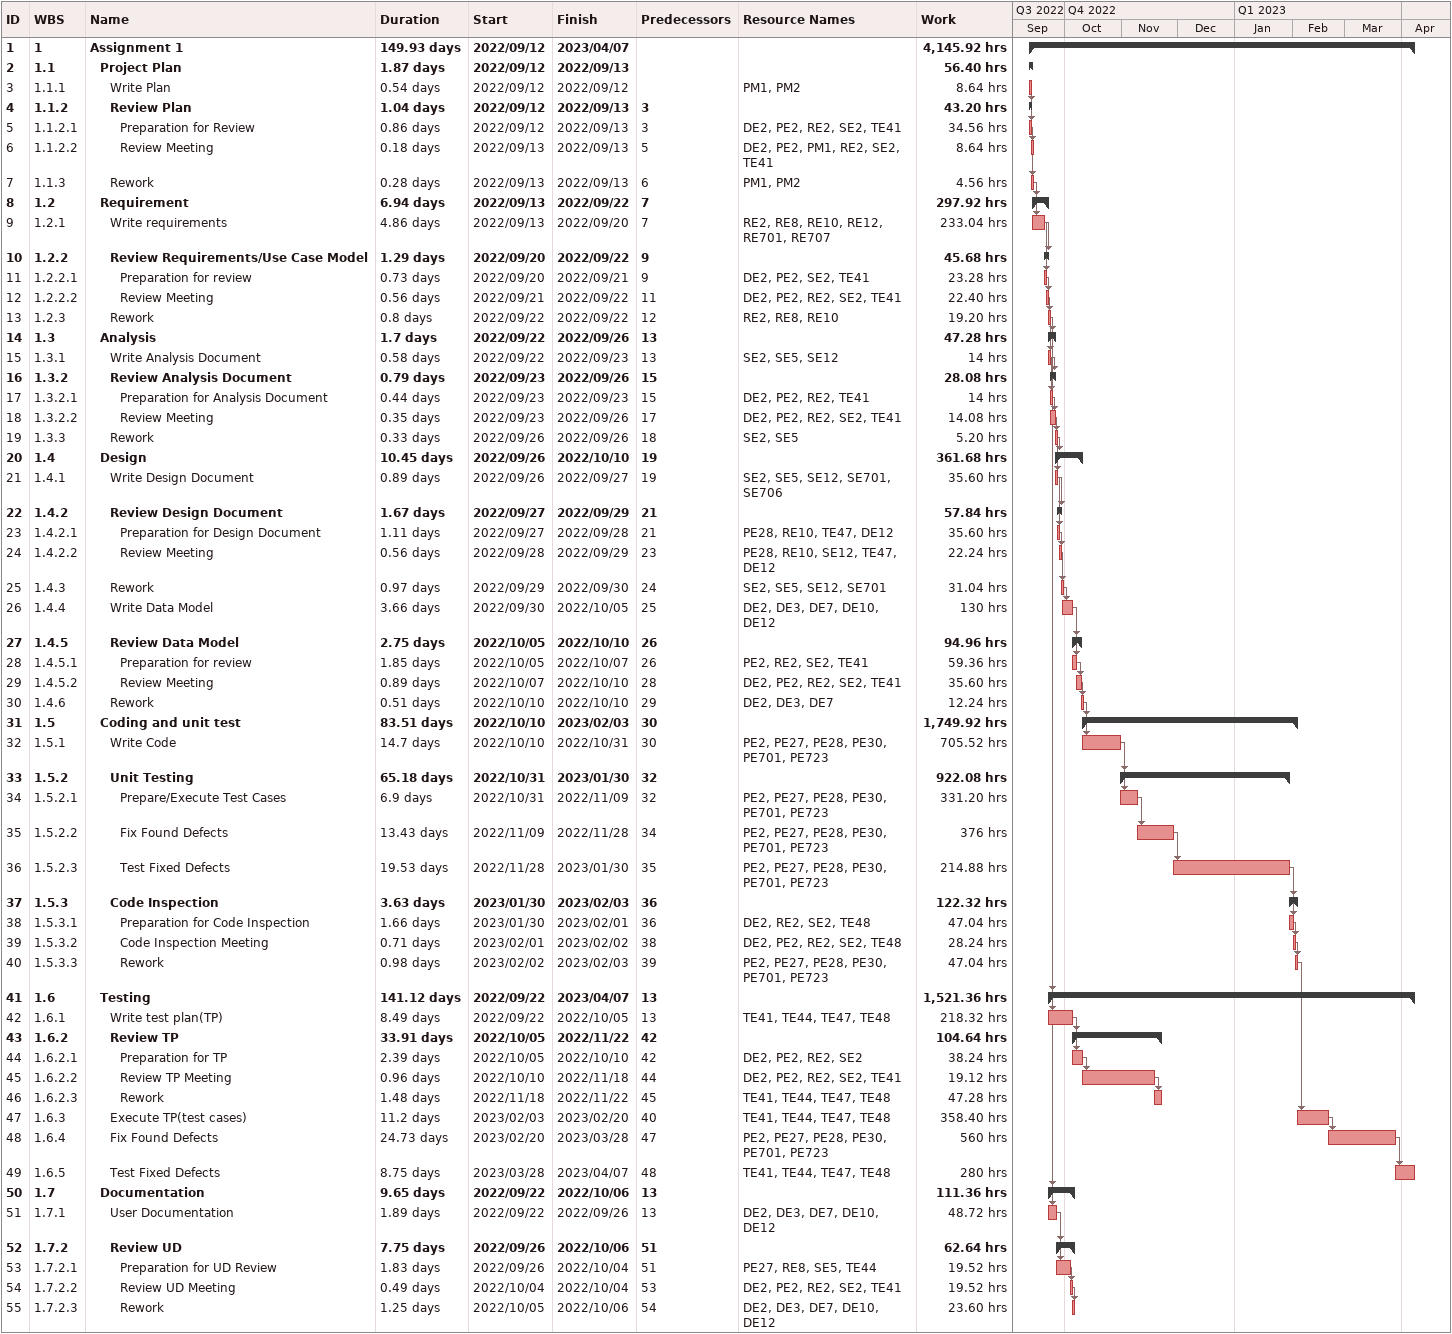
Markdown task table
| ID | WBS | Task | Duration | Start | Finish | Predecessors | Resources | Work (h) |
|---|---|---|---|---|---|---|---|---|
| 1 | 1 | **Assignment 1** | 149.93d | 2022-09-12 | 2023-04-07 |  |  | 4145.92 |
| 2 | 1.1 | **Project Plan** | 1.87d | 2022-09-12 | 2022-09-13 |  |  | 56.40 |
| 3 | 1.1.1 | Write Plan | 0.54d | 2022-09-12 | 2022-09-12 |  | PM1, PM2 | 8.64 |
| 4 | 1.1.2 | **Review Plan** | 1.04d | 2022-09-12 | 2022-09-13 | 3 |  | 43.20 |
| 5 | 1.1.2.1 | Preparation for Review | 0.86d | 2022-09-12 | 2022-09-13 | 3 | DE2, PE2, RE2, SE2, TE41 | 34.56 |
| 6 | 1.1.2.2 | Review Meeting | 0.18d | 2022-09-13 | 2022-09-13 | 5 | DE2, PE2, PM1, RE2, SE2, TE41 | 8.64 |
| 7 | 1.1.3 | Rework | 0.28d | 2022-09-13 | 2022-09-13 | 6 | PM1, PM2 | 4.56 |
| 8 | 1.2 | **Requirement** | 6.94d | 2022-09-13 | 2022-09-22 | 7 |  | 297.92 |
| 9 | 1.2.1 | Write requirements | 4.86d | 2022-09-13 | 2022-09-20 | 7 | RE2, RE8, RE10, RE12, RE701, RE707 | 233.04 |
| 10 | 1.2.2 | **Review Requirements/Use Case Model** | 1.29d | 2022-09-20 | 2022-09-22 | 9 |  | 45.68 |
| 11 | 1.2.2.1 | Preparation for review | 0.73d | 2022-09-20 | 2022-09-21 | 9 | DE2, PE2, SE2, TE41 | 23.28 |
| 12 | 1.2.2.2 | Review Meeting | 0.56d | 2022-09-21 | 2022-09-22 | 11 | DE2, PE2, RE2, SE2, TE41 | 22.40 |
| 13 | 1.2.3 | Rework | 0.8d | 2022-09-22 | 2022-09-22 | 12 | RE2, RE8, RE10 | 19.20 |
| 14 | 1.3 | **Analysis** | 1.7d | 2022-09-22 | 2022-09-26 | 13 |  | 47.28 |
| 15 | 1.3.1 | Write Analysis Document | 0.58d | 2022-09-22 | 2022-09-23 | 13 | SE2, SE5, SE12 | 14 |
| 16 | 1.3.2 | **Review Analysis Document** | 0.79d | 2022-09-23 | 2022-09-26 | 15 |  | 28.08 |
| 17 | 1.3.2.1 | Preparation for Analysis Document | 0.44d | 2022-09-23 | 2022-09-23 | 15 | DE2, PE2, RE2, TE41 | 14 |
| 18 | 1.3.2.2 | Review Meeting | 0.35d | 2022-09-23 | 2022-09-26 | 17 | DE2, PE2, RE2, SE2, TE41 | 14.08 |
| 19 | 1.3.3 | Rework | 0.33d | 2022-09-26 | 2022-09-26 | 18 | SE2, SE5 | 5.20 |
| 20 | 1.4 | **Design** | 10.45d | 2022-09-26 | 2022-10-10 | 19 |  | 361.68 |
| 21 | 1.4.1 | Write Design Document | 0.89d | 2022-09-26 | 2022-09-27 | 19 | SE2, SE5, SE12, SE701, SE706 | 35.60 |
| 22 | 1.4.2 | **Review Design Document** | 1.67d | 2022-09-27 | 2022-09-29 | 21 |  | 57.84 |
| 23 | 1.4.2.1 | Preparation for Design Document | 1.11d | 2022-09-27 | 2022-09-28 | 21 | PE28, RE10, TE47, DE12 | 35.60 |
| 24 | 1.4.2.2 | Review Meeting | 0.56d | 2022-09-28 | 2022-09-29 | 23 | PE28, RE10, SE12, TE47, DE12 | 22.24 |
| 25 | 1.4.3 | Rework | 0.97d | 2022-09-29 | 2022-09-30 | 24 | SE2, SE5, SE12, SE701 | 31.04 |
| 26 | 1.4.4 | Write Data Model | 3.66d | 2022-09-30 | 2022-10-05 | 25 | DE2, DE3, DE7, DE10, DE12 | 130 |
| 27 | 1.4.5 | **Review Data Model** | 2.75d | 2022-10-05 | 2022-10-10 | 26 |  | 94.96 |
| 28 | 1.4.5.1 | Preparation for review | 1.85d | 2022-10-05 | 2022-10-07 | 26 | PE2, RE2, SE2, TE41 | 59.36 |
| 29 | 1.4.5.2 | Review Meeting | 0.89d | 2022-10-07 | 2022-10-10 | 28 | DE2, PE2, RE2, SE2, TE41 | 35.60 |
| 30 | 1.4.6 | Rework | 0.51d | 2022-10-10 | 2022-10-10 | 29 | DE2, DE3, DE7 | 12.24 |
| 31 | 1.5 | **Coding and unit test** | 83.51d | 2022-10-10 | 2023-02-03 | 30 |  | 1749.92 |
| 32 | 1.5.1 | Write Code | 14.7d | 2022-10-10 | 2022-10-31 | 30 | PE2, PE27, PE28, PE30, PE701, PE723 | 705.52 |
| 33 | 1.5.2 | **Unit Testing** | 65.18d | 2022-10-31 | 2023-01-30 | 32 |  | 922.08 |
| 34 | 1.5.2.1 | Prepare/Execute Test Cases | 6.9d | 2022-10-31 | 2022-11-09 | 32 | PE2, PE27, PE28, PE30, PE701, PE723 | 331.20 |
| 35 | 1.5.2.2 | Fix Found Defects | 13.43d | 2022-11-09 | 2022-11-28 | 34 | PE2, PE27, PE28, PE30, PE701, PE723 | 376 |
| 36 | 1.5.2.3 | Test Fixed Defects | 19.53d | 2022-11-28 | 2023-01-30 | 35 | PE2, PE27, PE28, PE30, PE701, PE723 | 214.88 |
| 37 | 1.5.3 | **Code Inspection** | 3.63d | 2023-01-30 | 2023-02-03 | 36 |  | 122.32 |
| 38 | 1.5.3.1 | Preparation for Code Inspection | 1.66d | 2023-01-30 | 2023-02-01 | 36 | DE2, RE2, SE2, TE48 | 47.04 |
| 39 | 1.5.3.2 | Code Inspection Meeting | 0.71d | 2023-02-01 | 2023-02-02 | 38 | DE2, PE2, RE2, SE2, TE48 | 28.24 |
| 40 | 1.5.3.3 | Rework | 0.98d | 2023-02-02 | 2023-02-03 | 39 | PE2, PE27, PE28, PE30, PE701, PE723 | 47.04 |
| 41 | 1.6 | **Testing** | 141.12d | 2022-09-22 | 2023-04-07 | 13 |  | 1521.36 |
| 42 | 1.6.1 | Write test plan(TP) | 8.49d | 2022-09-22 | 2022-10-05 | 13 | TE41, TE44, TE47, TE48 | 218.32 |
| 43 | 1.6.2 | **Review TP** | 33.91d | 2022-10-05 | 2022-11-22 | 42 |  | 104.64 |
| 44 | 1.6.2.1 | Preparation for TP | 2.39d | 2022-10-05 | 2022-10-10 | 42 | DE2, PE2, RE2, SE2 | 38.24 |
| 45 | 1.6.2.2 | Review TP Meeting | 0.96d | 2022-10-10 | 2022-11-18 | 44 | DE2, PE2, RE2, SE2, TE41 | 19.12 |
| 46 | 1.6.2.3 | Rework | 1.48d | 2022-11-18 | 2022-11-22 | 45 | TE41, TE44, TE47, TE48 | 47.28 |
| 47 | 1.6.3 | Execute TP(test cases) | 11.2d | 2023-02-03 | 2023-02-20 | 40 | TE41, TE44, TE47, TE48 | 358.40 |
| 48 | 1.6.4 | Fix Found Defects | 24.73d | 2023-02-20 | 2023-03-28 | 47 | PE2, PE27, PE28, PE30, PE701, PE723 | 560 |
| 49 | 1.6.5 | Test Fixed Defects | 8.75d | 2023-03-28 | 2023-04-07 | 48 | TE41, TE44, TE47, TE48 | 280 |
| 50 | 1.7 | **Documentation** | 9.65d | 2022-09-22 | 2022-10-06 | 13 |  | 111.36 |
| 51 | 1.7.1 | User Documentation | 1.89d | 2022-09-22 | 2022-09-26 | 13 | DE2, DE3, DE7, DE10, DE12 | 48.72 |
| 52 | 1.7.2 | **Review UD** | 7.75d | 2022-09-26 | 2022-10-06 | 51 |  | 62.64 |
| 53 | 1.7.2.1 | Preparation for UD Review | 1.83d | 2022-09-26 | 2022-10-04 | 51 | PE27, RE8, SE5, TE44 | 19.52 |
| 54 | 1.7.2.2 | Review UD Meeting | 0.49d | 2022-10-04 | 2022-10-04 | 53 | DE2, PE2, RE2, SE2, TE41 | 19.52 |
| 55 | 1.7.2.3 | Rework | 1.25d | 2022-10-05 | 2022-10-06 | 54 | DE2, DE3, DE7, DE10, DE12 | 23.60 |
